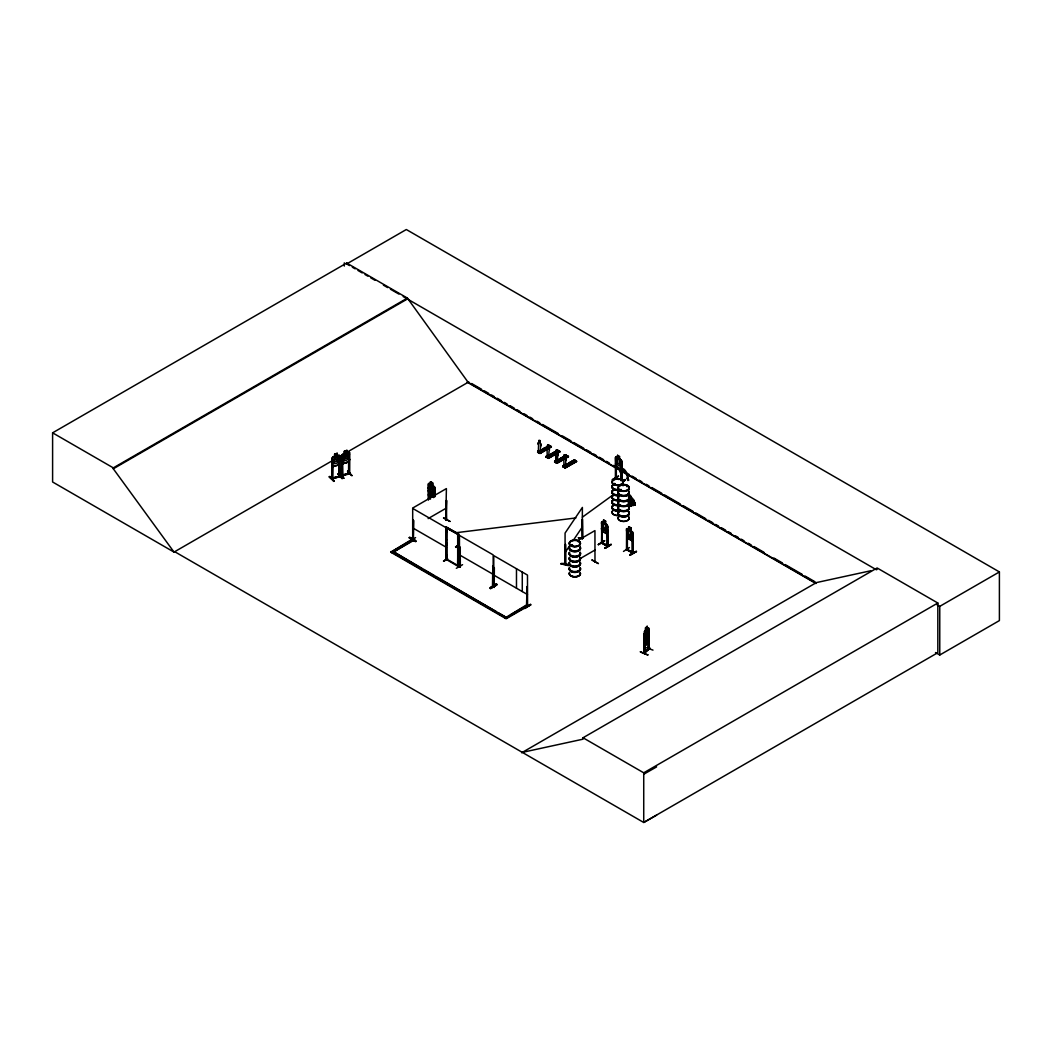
<?xml version="1.0" encoding="UTF-8"?>
<svg xmlns="http://www.w3.org/2000/svg" width="1052" height="1052" viewBox="0 0 1052 1052"><rect width="100%" height="100%" fill="white"/><g stroke="black" fill="none" stroke-linecap="round" stroke-linejoin="round"><path stroke-width="1.5" d="M341.584 475.241L342.413 474.965L342.255 475.688C337.942 475.728 359.337 470.257 342.61 475.333M539.558 450.927L538.9 451.44L540.241 452.071L540.61 445.93A1.986 1.144 60 0 0 540.32 443.208L540.241 443.26A1.986 1.144 60 0 1 540.531 445.982L540.61 445.93M557.35 453.044A1.986 1.144 60 0 1 557.652 455.766L557.271 461.907L555.719 461.276L556.534 460.658M565.424 455.542L565.437 457.804A1.986 1.144 60 0 1 565.805 460.474L565.437 466.615C564.003 464.3 564.109 466.286 564.161 465.997M538.834 440.696L538.913 442.405A1.986 1.144 60 0 0 538.624 444.786L538.545 444.838A1.986 1.144 60 0 1 538.834 442.458L538.94 440.459M538.729 451.479L539.571 451.045M538.624 444.786C537.743 456.581 540.386 449.862 538.571 450.782L538.466 452.268M547.527 445.22L547.342 447.363A1.986 1.144 60 0 0 547.053 449.756L547.237 456.397L548.105 455.963L547.079 455.7L546.987 457.173M547.619 455.832L547.198 456.358L547.75 455.726M566.581 455.49L554.877 462.117L554.772 461L555.929 460.329L555.969 461.289L555.574 454.674A1.986 1.144 60 0 1 555.864 452.281L556.074 450.072L557.008 450.387M555.653 461.157L556.561 460.71L555.653 460.96M556.39 460.618L556.14 462.472L556.311 461.039M563.74 459.382A1.986 1.144 60 0 1 564.03 457.002L564.319 454.74M563.977 465.957L563.819 459.329A1.986 1.144 60 0 1 564.109 456.949L564.135 455.003M560.834 563.793C565.897 561.847 577.351 568.724 560.847 563.714M560.979 563.504L569.316 565.384M648.295 648.966L644.639 652.174M648.742 648.795L648.334 648.689M644.034 636.894L644.587 633.462L644.429 653.463L649.11 649.11L648.768 629.569L648.295 649.465L648.742 628.136M647.782 655.001C632.16 647.848 645.126 654.686 648.045 654.778M446.995 530.642L446.995 531.589L447.139 530.813M447.008 544.41L447.179 543.463L447.008 544.647M446.995 555.535L447.034 556.534L447.008 555.509M562.189 457.936L563.096 458.593M572.038 544.804C574.103 546.803 568.948 544.818 572.512 544.989M571.21 545.488L571.907 544.791M578.074 541.622L578.561 541.885M620.904 480.646L620.706 480.014M620.009 490.048L619.865 489.772M627.058 486.563L626.703 485.985L627.413 486.366M626.821 485.906L626.597 486.497M565.003 563.662C566.633 563.333 564.122 563.109 565.7 564.056L565.647 544.528M565.66 564.056L565.279 563.254M582.072 538.492L582.755 538.085L582.387 519.254L582.387 538.716L578.39 537.782L582.598 538.295M644.85 638.051L645.626 630.963L647.072 629.622L647.072 634.093L645.626 635.434L647.059 634.067L647.835 635.263L647.835 639.734L647.111 643.679L645.573 645.126L647.111 643.679M409.215 537.835C412.108 535.573 422.733 547.395 409.241 537.756M409.517 537.283L415.908 540.86M415.566 541.438L409.517 537.546M547.566 456.134L548.75 456.989L549.039 450.9A1.986 1.144 60 0 0 548.75 448.178L548.842 446.377M556.311 460.644L555.601 462.038M564.714 465.668L563.793 465.707M564.503 465.365L564.411 467.127M332.656 478.66L332.721 459.382L331.867 459.448L331.919 479.094L339.796 476.648L339.572 457.055L338.862 457.278L338.928 476.924L338.862 457.278M342.373 456.252L342.597 475.885L342.373 456.252L341.663 456.463L341.847 476.135L341.782 475.425M349.606 472.966L348.922 473.913M349.593 473.716L341.913 476.083M615.459 463.787L616.091 466.536L620.969 469.35L621.745 467.338M607.701 531.996L606.978 534.061L602.06 531.273L601.481 528.485M628.754 526.815L628.754 529.209L626.519 528.801L627.163 537.966L632.081 540.754L632.804 538.677M428.282 488.352L429.071 486.326L434.055 489.075L434.634 491.863L433.937 489.167L429.006 486.366L428.348 488.404M434.778 493.73L434.042 495.716L429.058 492.954L428.348 490.258L429.006 493.007L433.976 495.755L434.7 493.677M333.537 481.408C336.285 480.935 321.649 471.033 333.971 481.29M339.494 473.413L343.78 478.305L339.546 473.768M343.662 478.292L339.428 473.742L343.715 478.226M648.111 640.352L648.65 638.998L647.033 641.26M538.861 440.499L539.808 440.38M547.987 446.087L549.144 445.259L551.432 446.916L540.005 453.517C535.337 452.005 539.452 450.401 539.005 451.111M612.317 479.843L618.602 476.201M409.57 541.385L415.579 537.611M462.578 564.674L456.318 568.317M598.325 544.647L604.611 540.978M629.412 547.566L623.494 551.432M342.544 463.314L347.489 452.649L348.699 452.176L349.658 452.794L349.461 473.518M412.752 539.058L413.134 538.295M412.686 539.702L412.686 508.05L446.403 488.588L445.772 520.24L446.705 519.99M459.895 566.331L460.329 566.213M460.25 547.448L459.448 547.25L460.25 547.448L460.316 566.949L459.382 566.673M493.23 585.504L493.033 585.464M493.454 586.082L492.809 566.252L492.507 585.832L494.203 586.7M493.48 587.042L493.822 586.911M493.585 587.108L493.769 567.449L494.203 587.41L493.822 586.201M493.796 586.871L493.769 555.627L527.486 575.089L527.552 606.412L526.631 606.136L526.907 586.595L527.328 606.544L506.143 618.773L390.792 552.182L411.858 539.4L413.081 540.11L392.015 552.892L413.081 540.728L413.265 527.354M601.481 542.332L602.125 543.384L602.27 523.751L601.481 523.554L602.06 523.883M601.402 543.003L607.78 546.606L607.701 525.606L602.073 521.634L601.507 543.069M602.336 542.543L601.678 542.135M632.278 552.984L632.239 533.469L633.028 533.666L632.883 553.286L626.505 549.696L626.584 528.761M627.373 530.445L626.584 530.234L627.373 530.445L627.386 549.88M632.462 533.338L632.554 552.813C633.606 551.813 633.146 552.984 626.9 549.591L626.808 530.116M633.094 552.458L627.229 549.565L632.16 552.208M645.652 630.161L645.573 627.742L644.876 653.095C644.034 651.464 656.961 643.009 644.587 652.214M620.917 459.75L616.183 456.857L615.459 457.37L615.407 478.213L616.117 478.594L615.709 458.633M615.92 477.845L616.34 478.463L616.275 465.444M446.679 519.32L445.772 519.53L446.587 519.346M565.069 552.537L569.632 545.791M573.274 540.386L582.387 526.894M594.985 562.202L594.945 530.602L578.087 540.333M635.066 505.249L630.24 501.646L629.07 497.044L630.24 497.017L632.988 499.766L635.066 502.856L635.066 505.249L633.606 503.776M456.805 546.619L455.555 546.922M455.595 546.632L456.068 547.448L456.857 546.961M456.45 546.816L456.673 546.054L456.936 546.935M458.159 534.153L447.166 528.367L458.159 534.153L457.607 566.055L447.166 559.94L447.074 528.196L457.778 534.377L458.33 566.804L458.606 533.89L445.969 526.92L445.969 559.677L447.731 559.625M544.923 448.244L546.067 448.77M613.829 483.828L615.42 484.209M571.446 545.252L572.17 545.081M572.038 545.646L572.209 544.949M620.18 489.824L621.456 490.14M626.703 486.261L627.005 486.432M348.751 452.228L342.689 454.043L341.913 455.214L342.728 463.774L348.804 461.907L349.685 459.251L348.764 461.881L342.702 463.761M332.011 479.068L332.037 458.12L332.866 457.015L338.941 455.227L339.862 455.792L338.981 464.879L332.84 466.68L338.862 464.76M332.09 458.172L332.866 457.015M433.569 497.596L432.517 486.169L430.544 485.077L430.544 489.548L429.479 490.863L430.465 499.148M565.489 563.688L565.042 564.411L565.069 533.075L582.387 507.432L582.269 538.742M594.985 561.492L594.985 561.873M648.045 630.648L644.455 634.08L648.045 630.648L648.597 632.633M648.085 640.287L643.942 643.285L644.574 631.068L644.153 653.305M645.573 642.719L643.995 643.206M645.573 627.742L647.204 626.321L647.835 633.37L645.626 637.341L645.626 641.799L647.519 639.892L646.546 638.051L647.572 634.33L646.23 637.828L645.402 636.302L644.902 636.749L645.902 638.656L644.942 642.299L646.204 638.919L647.019 640.339L647.059 635.987L645.626 637.328L644.85 636.144M644.6 631.121L648.177 627.715L648.689 628.215L648.558 649.571M649.045 629.661L648.348 629.964M644.113 638.88L644.56 640.734L648.229 637.341M645.402 647.401L652.99 650.11M565.411 564.411L565.358 544.463M445.838 520.135L446.627 520.082L446.403 500.41L445.864 520.148M545.028 448.165L545.028 448.849M554.483 453.754L554.01 453.11M561.952 458.212L562.991 458.133M570.223 462.709L570.513 463.485M615.052 484.183L614.236 484.393M615.367 484.117L614.67 484.459M627.281 486.497L626.795 486.077M582.387 517.163L612.501 495.308M616.209 456.949L615.525 457.436L616.275 478.423M429.124 483.42L428.427 483.907L428.388 499.832M601.481 522.187L602.178 521.687M644.468 653.41L644.429 633.962M429.098 495.992L428.282 494.782L430.399 496.794M538.269 452.544L549.552 445.653L537.73 452.018M549.552 445.653L537.559 452.11M537.901 451.255L539.676 452.965L541.004 451.716L539.676 453.32L551.011 446.679M550.853 446.39L549.144 445.417L549.696 445.943M546.251 456.081L547.579 455.503L546.08 457.028L557.665 450.164L559.769 451.387L548.355 458.225M546.816 457.449L558.204 450.861L557.507 450.453M549.512 457.475L549.512 456.634L547.79 458.014L559.769 451.387M559.23 451.453L559.888 451.821L548.473 458.409L546.409 457.212M559.611 451.65L557.665 450.335L546.106 457.068M554.588 461.946L557.034 463.34L568.461 456.752L566.173 455.082L554.588 461.946L555.298 462.38L564.214 457.239M554.733 461.933L566.173 455.082M566.476 455.634L555.193 462.196M556.324 462.959L568.277 456.305M568.422 456.752L568.054 456.515M567.764 456.371L556.298 462.919M568.172 456.607L566.305 455.542M563.451 467.062L574.918 460.487L562.767 466.68L574.339 459.803L576.627 461.46L565.187 468.061L562.925 466.549L564.253 465.129L562.925 465.707M574.747 460.211L562.925 466.562M576.443 461.013L565.042 467.772L566.2 466.26L564.871 467.509L563.096 465.799M574.339 459.803L575.917 461.078M432.517 492.533L432.517 497.004L430.531 495.913L430.531 491.442L429.479 488.956L430.544 481.724L432.661 482.894L432.661 485.288M428.598 485.103L429.177 485.419M432.582 482.934L430.465 481.763M434.634 496.675L434.778 487.3L429.098 483.315L428.348 483.841L428.598 499.7M434.121 488.404L434.923 488.601L434.121 488.404L434.121 496.518M592.079 559.966L598.417 563.609L591.947 560.032M603.506 522.436L603.572 520.004L605.676 521.187L605.531 533.246M605.676 521.187L603.506 520.043L603.572 532.141M605.676 523.58L606.583 525.053L606.583 529.524L605.531 530.852L603.572 529.748L602.533 527.236L602.533 522.765L603.572 522.555M606.951 524.396L607.622 532.036M602.06 531.273L601.547 528.512M628.675 526.697L630.779 527.88L628.675 526.697L628.688 538.821M628.688 529.248L627.636 529.458L627.636 533.929L628.688 536.428L630.635 537.533L631.687 536.218L630.779 527.88M627.163 537.966L632.081 540.754M445.995 520.372L446.627 500.542M413.305 540.11L413.541 520.477L412.686 519.872M443.747 517.886L449.756 521.305M413.331 540.07L413.541 520.477M443.484 517.992L450.085 521.476M445.89 539.413L446.679 539.623L445.89 539.413L446.206 558.77M446.679 558.296L445.824 558.139L446.521 558.533M443.589 561.018L447.35 558.809M443.497 561.018L447.587 558.954M443.852 561.203L447.613 559.006M493.388 566.581L492.586 566.384M490.232 587.608L496.491 583.913L490.193 587.976L496.833 584.491L496.478 583.899M490.456 588.778L496.741 584.702L490.456 588.37M607.162 546.29L607.346 526.644L607.99 546.475L601.678 542.845M607.924 526.973L607.135 526.776M598.378 544.752L604.663 540.675L598.378 544.344M607.07 545.686C612.277 546.738 592.539 538.506 607.609 545.83M611.041 544.305L604.742 548.368L611.067 544.357M604.795 548.342L611.067 544.62L604.834 548.368M633.028 533.666L632.239 533.469M526.723 605.531L527.552 605.702L526.934 605.294M526.631 606.136L526.907 586.595M524.304 607.911L530.616 604.269L524.659 608.516L530.931 604.795L524.343 607.977M627.439 549.946L626.519 548.96L627.229 549.354M630.201 555.246C649.426 544.015 616.88 562.452 636.223 551.393M174.79 551.735L174.106 552.142L52.6 481.987L52.6 432.832L346.687 263.039L407.4 298.084L468.114 382.297L815.721 582.992M346.687 263.039L346.687 263.947L406.322 229.52L999.4 571.933L999.4 620.588L939.765 655.015L935.504 652.542M52.6 432.832L113.314 467.877L407.4 298.084M656.606 815.142L643.732 822.48L174.711 551.695L174.014 552.09L113.314 468.784L407.4 298.992M174.014 552.09L332.037 460.855M339.125 456.765L468.797 381.902M540.241 443.26L540.228 440.998M537.73 451.163L538.9 450.493M543.858 448.297C549.499 450.835 541.412 448.717 545.015 447.626L547.132 449.02L545.015 447.626M547.211 446.364L546.054 447.205M537.98 452.373L549.578 445.772M539.216 452.57L538.953 451.347M539.295 453.123L551.248 446.469M539.544 453.254L551.261 446.627M539.86 453.333L551.261 446.719M428.138 518.597L446.403 508.05M555.864 450.532L555.956 452.228A1.986 1.144 60 0 0 555.653 454.622L555.982 460.907M546.356 457.199L558.073 450.572M555.956 452.228L546.238 457.015M547.724 457.488L547.697 456.029M546.409 456.173L548.197 457.883L549.512 456.634M547.776 458.001L559.362 451.308L559.914 451.834M548.105 458.199L559.769 451.545M390.792 552.182L410.451 540.82M557.652 455.766L557.56 455.818A1.986 1.144 60 0 0 557.271 453.096L557.35 451.295M554.772 461L556.087 460.421M554.93 461.092L556.705 462.801L557.862 461.447L558.033 462.393M556.705 462.117L558.033 461.539M568.29 456.463L556.705 463.156L556.876 462.209M565.805 460.474L565.726 460.526A1.986 1.144 60 0 0 565.437 457.804M562.899 466.641L574.471 460.263M564.464 467.627L576.049 460.947M564.766 467.824L576.457 461.184M565.055 467.877L576.588 461.473M458.606 533.89L458.33 566.804M617.524 455.319L619.667 456.476L619.536 458.948L620.575 460.342L620.575 464.813L619.536 466.128L617.603 465.01L616.564 462.499L617.603 455.279L617.603 457.673M619.667 458.869L621.679 460.947L621.89 480.041M445.969 559.677L446.403 527.039M620.943 459.685L621.745 460.907L621.679 480.172M621.101 461.999L621.89 462.209L621.101 461.999L621.101 479.843M616.17 466.496L621.035 469.31M622.482 481.001L625.046 479.567L622.521 481.053M622.482 481.408L625.059 479.87M625.335 480.08L622.81 481.54L625.361 480.133L625.006 479.541M579.494 558.98L594.945 550.064M390.792 551.577L506.143 618.168L527.21 606.005L525.974 605.294L504.907 618.063M510.522 614.828L525.974 605.899L527.21 606.61L527.039 605.347M521.634 752.785L816.418 582.584L870.727 570.776M522.318 752.377L583.032 739.175L583.032 737.768L877.118 567.975L937.832 603.02L937.832 652.687L643.732 822.48L643.732 772.812L937.832 603.02M877.118 569.382L876.434 569.789L403.166 296.546M936.951 604.729L939.765 606.36L999.4 571.933M643.732 774.233L656.606 766.895M339.783 476.701L339.809 455.74L338.862 455.266M341.676 475.912L349.461 472.808M348.725 473.005L349.382 472.835M348.725 473.716L348.856 473.216M629.149 501.725L633.554 505.328M633.08 505.657L633.554 503.658M413.015 538.729L413.594 539.203L412.976 538.913M570.223 462.854L571.157 462.854M447.166 530.892L447.008 531.549M628.899 494.637L631.292 497.294L628.899 495.308M628.899 501.133L631.292 503.776L628.899 501.791M631.608 506.249L628.162 502.882L631.174 505.999M629.149 494.532L633.606 499.832L633.606 505.407M633.606 501.383L633.554 499.818M635.066 502.856L634.987 505.276M344.438 451.111L347.028 450.309L346.989 452.86L348.278 453.254L348.278 457.725L346.989 460.04L344.583 460.789L343.281 459.277L344.438 451.111L344.491 453.557M344.53 451.163L346.989 450.466M348.817 454.451L349.527 454.227L348.672 454.293L348.58 473.781L349.382 473.545M342.531 456.41L341.663 456.463M342.728 463.616L348.659 461.775M337.666 473.913L342.281 478.713L338.047 474.163M351.644 475.465L347.857 471.178M339.467 475.806L338.783 476.03L339.572 475.806M331.867 478.91L339.467 476.517M547.553 445.167L548.316 445.298M337.14 453.399L337.179 455.845L338.481 456.239L338.481 460.71L337.179 463.025L334.76 463.761L333.471 462.249L334.628 454.083L337.271 453.333L337.219 455.687M334.76 454.188L337.179 453.451M545.16 448.244L545.672 448.073M570.355 462.788L571.026 462.788M614.973 484.025L614.263 484.288L614.67 483.368M620.128 490.14L621.14 490.324L620.969 489.39M332.445 478.673L332.721 459.382M413.541 538.585L413.028 538.874M412.897 539.584L412.752 520.28L413.331 520.608M459.606 565.831L460.013 567.081L460.026 547.579M607.398 545.396L607.714 546.567M456.016 532.72L575.904 517.952M456.634 546.133L456.2 547.303M553.839 453.123L554.667 453.491L553.839 453.728M601.797 542.911L601.547 522.147M602.007 543.345L602.27 523.751M607.346 546.106L607.346 526.644M492.809 566.252L493.23 586.214L493.164 554.877L459.448 535.415L459.487 566.765M446.469 519.123L446.101 520.332M631.239 506.314L628.649 503.527M620.706 489.601L620.272 489.903M347.489 471.23L351.71 475.478M644.85 642.522L645.626 642.601L645.626 644.994M578.429 537.664L582.742 538.427M644.56 640.734L644.074 638.788M632.791 553.299L632.804 532.299L627.216 528.42M493.138 586.214L492.901 585.03M548.131 445.154L547.434 447.324M564.543 454.766L565.411 455.832M430.531 489.535L432.517 490.64M430.531 491.442L432.517 492.546L433.582 491.218L432.517 482.973M630.635 530.274L632.739 532.338M628.688 530.05L630.635 531.155M628.688 534.521L630.635 535.626M603.572 523.357L605.531 524.461M603.572 527.828L605.531 528.932M496.741 585.109L490.416 588.384M346.687 263.947L349.514 265.577M352.341 267.208L355.168 268.839M357.982 270.469L362.217 272.915M365.044 274.546L367.871 276.176M370.698 277.807L374.933 280.253M383.401 285.145L387.636 287.59M390.463 289.221L398.932 294.1M616.117 456.897L617.669 457.791M471.638 383.533L481.566 389.266M484.407 390.91L488.667 393.369M491.494 395L494.335 396.643M497.175 398.274L501.436 400.733M504.276 402.377L507.103 404.021M509.944 405.651L514.204 408.11M517.045 409.754L519.872 411.385M524.133 413.844L526.973 415.487M529.813 417.118L532.641 418.762M536.901 421.221L539.742 422.851M542.582 424.495L558.191 433.503M562.439 435.962L570.96 440.88M573.787 442.511L583.728 448.244M586.556 449.888L590.816 452.347M593.657 453.977L596.497 455.621M599.338 457.265L603.585 459.711M606.425 461.355L609.266 462.998M613.513 465.444L616.354 467.088M619.194 468.732L623.455 471.191M626.295 472.821L629.122 474.465M631.963 476.096L636.223 478.555M639.064 480.199L641.891 481.829M646.152 484.288L648.992 485.932M651.832 487.563L661.761 493.296M664.601 494.94L680.21 503.947M683.037 505.591L692.979 511.325M695.806 512.955L705.747 518.702M708.575 520.332L712.835 522.791M715.676 524.435L718.516 526.066M721.356 527.71L725.604 530.169M728.444 531.799L731.285 533.443M735.532 535.902L738.372 537.533M741.213 539.176L744.053 540.807M748.314 543.266L751.141 544.91M753.982 546.54L763.91 552.287M773.851 558.02L782.359 562.925M785.2 564.569L802.229 574.392M805.056 576.036L814.998 581.769M467.18 382.165L815.931 583.518M618.339 476.096L612.369 479.541M616.34 477.95L618.8 479.37M618.576 479.502L615.525 477.569M547.987 445.916L550.091 447.139M538.466 450.848L540.32 452.018M546.987 455.753L548.842 456.936M557.35 461.854L555.495 460.671L555.495 462.091M563.662 465.392L565.516 466.562M445.969 526.92L458.435 533.982M412.752 508.458L446.456 527.92M412.752 527.92L446.456 547.382M459.448 554.877L493.164 574.339M493.769 575.089L527.486 594.551M457.699 566.134L457.699 534.416M413.081 540.728L411.858 539.4M421.471 568.475L393.251 551.577L506.143 617.353L499.082 613.29M424.285 570.105L434.174 575.812M436.988 577.43L496.255 611.659M583.032 737.768L643.732 772.812M449.033 560.387L456.857 564.977M348.712 452.321L349.698 452.833M460.25 566.831L459.671 547.119M628.097 493.506L631.292 496.636M628.097 494.164L631.292 497.294M628.097 500.002L631.292 503.119M628.097 500.66L631.292 503.776M629.859 554.667L636.131 551.393M496.531 584.281L490.285 587.976M556.745 450.256L557.244 451.124M548.237 445.338L548.723 446.206M347.857 471.164L352.091 475.714M333.918 480.935L329.697 476.359L333.865 481.277M332.037 464.55L332.892 466.746M539.886 440.604L540.241 441.511M547.277 456.344L547.408 455.411M334.286 456.647L339.204 464.221M433.924 486.155L434.634 487.339M433.174 497.241L431.872 494.032L433.292 492.047L432.543 491.626L431.425 493.257L429.703 489.93L431.004 493.533C428.151 494.848 430.689 497.517 431.465 494.348L432.53 497.044M332.13 464.511L332.945 466.628M648.124 630.674L648.65 632.568M939.765 606.36L939.765 655.015M647.125 626.295L647.072 628.82M645.533 642.562L645.573 645.126M631.016 496.728L631.016 497.386M631.016 503.211L631.016 503.869M630.635 527.959L630.635 539.926M627.163 530.563L627.031 550.025M621.324 461.881L621.324 479.712M575.286 461.683L573.182 460.631M567.12 456.976L565.016 455.924M566.029 466.167L566.2 467.101M564.096 465.037L564.635 465.681L563.767 465.326L563.662 466.812M557.862 461.447L557.862 462.13M549.354 456.529L549.354 457.212M540.833 451.61L541.004 452.557M522.279 572.078L522.279 591.54M516.479 568.737L516.479 588.199M494.348 567.778L494.203 587.41M446.245 526.763L446.245 559.519M434.778 487.3L434.923 496.702M434.331 488.273L434.331 496.386M430.61 481.842L430.61 484.236M429.177 495.15L429.177 498.398M428.966 485.551L428.966 498.53M349.382 454.07L349.488 473.768M344.306 262.855L344.306 266.077M113.314 467.877L113.314 468.784M580.204 557.31A5.536 3.195 0 0 1 574.852 561.334A5.536 3.195 0 0 1 569.5 557.31M580.231 547.75A5.562 3.209 0 0 1 574.852 551.787A5.562 3.209 0 0 1 569.487 547.75M580.231 546.843A5.562 3.209 0 0 1 574.852 550.893A5.562 3.209 0 0 1 569.487 546.843M580.231 553.115A5.562 3.209 0 0 1 574.852 557.165A5.562 3.209 0 0 1 569.487 553.115M580.323 552.787A5.654 3.261 0 0 1 574.852 556.903A5.654 3.261 0 0 1 569.395 552.787M580.323 552.51A5.654 3.261 0 0 1 574.852 556.626A5.654 3.261 0 0 1 569.395 552.51M580.231 552.221A5.562 3.209 0 0 1 574.852 556.258A5.562 3.209 0 0 1 569.487 552.221M580.323 547.421A5.654 3.261 0 0 1 574.852 551.524A5.654 3.261 0 0 1 569.395 547.421M580.323 547.145A5.654 3.261 0 0 1 574.852 551.248A5.654 3.261 0 0 1 569.395 547.145M580.257 557.613A5.589 3.222 0 0 1 574.852 561.676A5.589 3.222 0 0 1 569.461 557.613M580.217 558.099A5.549 3.209 0 0 1 574.852 562.136A5.549 3.209 0 0 1 569.5 558.099M569.5 572.63A5.549 3.209 0 0 0 574.852 576.667A5.549 3.209 0 0 0 580.217 572.63A5.589 3.222 0 0 1 574.852 576.798A5.589 3.222 0 0 1 569.461 572.735M580.257 557.823A5.589 3.222 0 0 1 574.852 561.886A5.589 3.222 0 0 1 569.461 557.823M580.231 563.057A5.562 3.209 0 0 1 574.852 567.094A5.562 3.209 0 0 1 569.487 563.057M580.231 562.149A5.562 3.209 0 0 1 574.852 566.2A5.562 3.209 0 0 1 569.487 562.149M580.231 568.422A5.562 3.209 0 0 1 574.852 572.472A5.562 3.209 0 0 1 569.487 568.422M580.323 568.093A5.654 3.261 0 0 1 574.852 572.209A5.654 3.261 0 0 1 569.395 568.093M580.323 567.817A5.654 3.261 0 0 1 574.852 571.933A5.654 3.261 0 0 1 569.395 567.817M580.231 567.528A5.562 3.209 0 0 1 574.852 571.565A5.562 3.209 0 0 1 569.487 567.528M580.323 562.728A5.654 3.261 0 0 1 574.852 566.831A5.654 3.261 0 0 1 569.395 562.728M580.323 562.452A5.654 3.261 0 0 1 574.852 566.555A5.654 3.261 0 0 1 569.395 562.452M580.257 572.919A5.589 3.222 0 0 1 574.852 576.983A5.589 3.222 0 0 1 569.461 572.919M628.557 496.557A5.654 3.261 0 0 1 623.652 501.462A5.654 3.261 0 0 1 618.76 496.557M628.491 496.899A5.576 3.222 0 0 1 623.652 501.725A5.576 3.222 0 0 1 618.826 496.899M628.465 501.107A5.549 3.209 0 0 1 623.652 505.907A5.549 3.209 0 0 1 618.852 501.107M628.557 491.192A5.654 3.261 0 0 1 623.652 496.084A5.654 3.261 0 0 1 618.76 491.192M628.478 496.005A5.562 3.209 0 0 1 623.652 500.818A5.562 3.209 0 0 1 618.839 496.005M628.478 491.534A5.562 3.209 0 0 1 623.652 496.347A5.562 3.209 0 0 1 618.839 491.534M628.557 496.281A5.654 3.261 0 0 1 623.652 501.186A5.654 3.261 0 0 1 618.76 496.281M628.557 490.916A5.654 3.261 0 0 1 623.652 495.808A5.654 3.261 0 0 1 618.76 490.916M628.491 490.627A5.576 3.222 0 0 1 623.652 495.453A5.576 3.222 0 0 1 618.826 490.627M628.557 511.864A5.654 3.261 0 0 1 623.652 516.769A5.654 3.261 0 0 1 618.76 511.864M628.491 512.206A5.576 3.222 0 0 1 623.652 517.032A5.576 3.222 0 0 1 618.826 512.206M628.491 516.519A5.589 3.222 0 0 1 623.652 521.358A5.589 3.222 0 0 1 618.826 516.519M628.465 501.883A5.549 3.209 0 0 1 623.652 506.696A5.549 3.209 0 0 1 618.852 501.883M628.491 516.69A5.576 3.222 0 0 1 623.652 521.516A5.576 3.222 0 0 1 618.826 516.69M628.557 506.499A5.654 3.261 0 0 1 623.652 511.39A5.654 3.261 0 0 1 618.76 506.499M628.478 511.311A5.562 3.209 0 0 1 623.652 516.124A5.562 3.209 0 0 1 618.839 511.311M628.478 506.84A5.562 3.209 0 0 1 623.652 511.653A5.562 3.209 0 0 1 618.839 506.84M628.557 511.588A5.654 3.261 0 0 1 623.652 516.493A5.654 3.261 0 0 1 618.76 511.588M628.557 506.222A5.654 3.261 0 0 1 623.652 511.114A5.654 3.261 0 0 1 618.76 506.222M628.491 505.933A5.576 3.222 0 0 1 623.652 510.759A5.576 3.222 0 0 1 618.826 505.933M619.089 495.413A5.654 3.261 0 0 1 613.145 494.243A5.654 3.261 0 0 1 612.724 490.627M619.063 495.676A5.562 3.209 0 0 1 613.211 494.519A5.562 3.209 0 0 1 612.803 490.968M619.076 499.989A5.589 3.222 0 0 1 613.198 498.845A5.589 3.222 0 0 1 612.79 495.268M619.076 500.187A5.589 3.222 0 0 1 613.198 499.029A5.589 3.222 0 0 1 612.79 495.453M619.089 490.035A5.654 3.261 0 0 1 613.145 488.878A5.654 3.261 0 0 1 612.724 485.261M619.063 494.769A5.562 3.209 0 0 1 613.211 493.625A5.562 3.209 0 0 1 612.803 490.061M619.063 490.298A5.562 3.209 0 0 1 613.211 489.154A5.562 3.209 0 0 1 612.803 485.59M619.089 495.137A5.654 3.261 0 0 1 613.145 493.967A5.654 3.261 0 0 1 612.724 490.35M619.089 489.759A5.654 3.261 0 0 1 613.145 488.601A5.654 3.261 0 0 1 612.724 484.985M622.521 484.985A5.654 3.261 0 0 1 623.086 485.761M619.063 489.404A5.562 3.209 0 0 1 613.211 488.26A5.562 3.209 0 0 1 612.803 484.696M622.442 484.696A5.562 3.209 0 0 1 622.994 485.472M619.089 510.72A5.654 3.261 0 0 1 613.145 509.549A5.654 3.261 0 0 1 612.724 505.933M619.063 510.983A5.562 3.209 0 0 1 613.211 509.825A5.562 3.209 0 0 1 612.803 506.275M619.076 515.296A5.589 3.222 0 0 1 613.198 514.152A5.589 3.222 0 0 1 612.79 510.575M619.063 500.647A5.536 3.195 0 0 1 613.224 499.503A5.536 3.195 0 0 1 612.829 495.965M619.076 515.493A5.589 3.222 0 0 1 613.198 514.336A5.589 3.222 0 0 1 612.79 510.759M619.076 500.397A5.589 3.222 0 0 1 613.198 499.253A5.589 3.222 0 0 1 612.79 495.676M619.089 505.341A5.654 3.261 0 0 1 613.145 504.184A5.654 3.261 0 0 1 612.724 500.568M619.063 510.075A5.562 3.209 0 0 1 613.211 508.931A5.562 3.209 0 0 1 612.803 505.368M619.063 505.604A5.562 3.209 0 0 1 613.211 504.46A5.562 3.209 0 0 1 612.803 500.897M619.089 510.444A5.654 3.261 0 0 1 613.145 509.273A5.654 3.261 0 0 1 612.724 505.657M619.089 505.065A5.654 3.261 0 0 1 613.145 503.908A5.654 3.261 0 0 1 612.724 500.292M619.063 504.71A5.562 3.209 0 0 1 613.211 503.566A5.562 3.209 0 0 1 612.803 500.002M331.774 478.2L338.928 476.411L331.774 478.2M629.648 500.068L631.424 500.87L633.107 504.039L631.752 500.726C633.948 501.87 633.278 498.661 631.41 499.871L629.675 496.544L631.108 500.029L629.661 499.963M648.663 634.527L648.269 637.38L648.663 634.527M646.809 642.693L645.875 644.35L646.809 642.693M646.809 627.071L645.889 628.728L646.809 627.071M621.824 473.163L620.904 473.676L619.996 471.362L620.614 471.98A7.509 3.117 71.2 0 1 624.428 469.587A7.509 3.117 71.2 0 1 628.241 479.462L628.872 480.08L627.899 480.54L626.926 478.16L627.557 478.778A6.273 2.604 71.2 0 0 624.375 470.533A6.273 2.604 71.2 0 0 621.193 472.545L621.824 473.163M346.555 450.992L345.003 452.268L346.555 450.992M346.989 453.649L344.583 454.398L344.583 458.869L346.989 458.12L346.989 453.649M336.745 453.977L335.193 455.253L336.745 453.977M337.179 456.634L334.76 457.383L334.76 461.854L337.179 461.105L337.179 456.634M432.162 483.184L430.899 482.473L432.162 483.973L432.162 483.184M630.293 528.157L629.03 527.447L630.293 528.959L630.293 528.157M605.176 521.476L603.927 520.766L605.176 522.265L605.176 521.476M619.181 456.752L617.945 456.029L619.181 457.554L619.181 456.752M619.536 459.75L617.603 458.633L617.603 463.09L619.536 464.208L619.536 459.75M574.51 462.13L572.406 460.921L574.51 462.13M573.353 462.801L571.249 461.578L573.353 462.801M555.64 453.767L553.536 452.544L555.64 453.767M572.327 463.393L570.21 462.183L572.327 463.393M554.483 454.438L552.379 453.215L554.483 454.438M563.004 459.343L560.887 458.133L563.004 459.343M571.17 464.063L569.053 462.841L571.17 464.063M632.988 500.962L630.24 498.214L630.24 500.45L632.988 503.198L632.988 500.962M634.698 503.066L634.198 502.58L634.698 504.5L634.698 503.066M572.064 545.975A5.589 3.222 0 0 0 580.441 543.187A5.589 3.222 0 0 0 572.064 540.399A5.589 3.222 0 0 0 572.064 545.975M572.078 546.396A5.549 3.209 0 0 0 580.415 543.621A5.549 3.209 0 0 0 572.078 540.846A5.549 3.209 0 0 0 572.078 546.396M572.064 546.146A5.589 3.222 0 0 0 580.441 543.358A5.589 3.222 0 0 0 572.064 540.557A5.589 3.222 0 0 0 572.064 546.146M620.877 490.508A5.562 3.209 0 0 0 629.214 487.72A5.562 3.209 0 0 0 620.877 484.946A5.576 3.222 0 0 0 620.864 490.534A5.576 3.222 0 0 0 629.227 487.747A5.576 3.222 0 0 0 620.864 484.959A5.562 3.209 0 0 0 620.877 490.508M620.877 490.955A5.549 3.209 0 0 0 629.214 488.181A5.549 3.209 0 0 0 620.877 485.406A5.549 3.209 0 0 0 620.877 490.955M623.652 506.209A5.576 3.222 0 0 0 628.491 501.383A5.576 3.222 0 0 1 623.652 506.236A5.576 3.222 0 0 1 618.826 501.409A5.576 3.222 0 0 0 623.652 506.209M613.671 484.091A5.589 3.222 0 0 0 623.021 482.644A5.589 3.222 0 0 0 616.183 478.699A5.589 3.222 0 0 0 613.671 484.091M614.855 485.025A5.536 3.195 0 0 0 623.165 482.25A5.536 3.195 0 0 0 614.855 479.488A5.536 3.195 0 0 0 614.855 485.025M613.671 484.249A5.589 3.222 0 0 0 623.021 482.802A5.589 3.222 0 0 0 616.183 478.857A5.589 3.222 0 0 0 613.671 484.249"/></g></svg>
